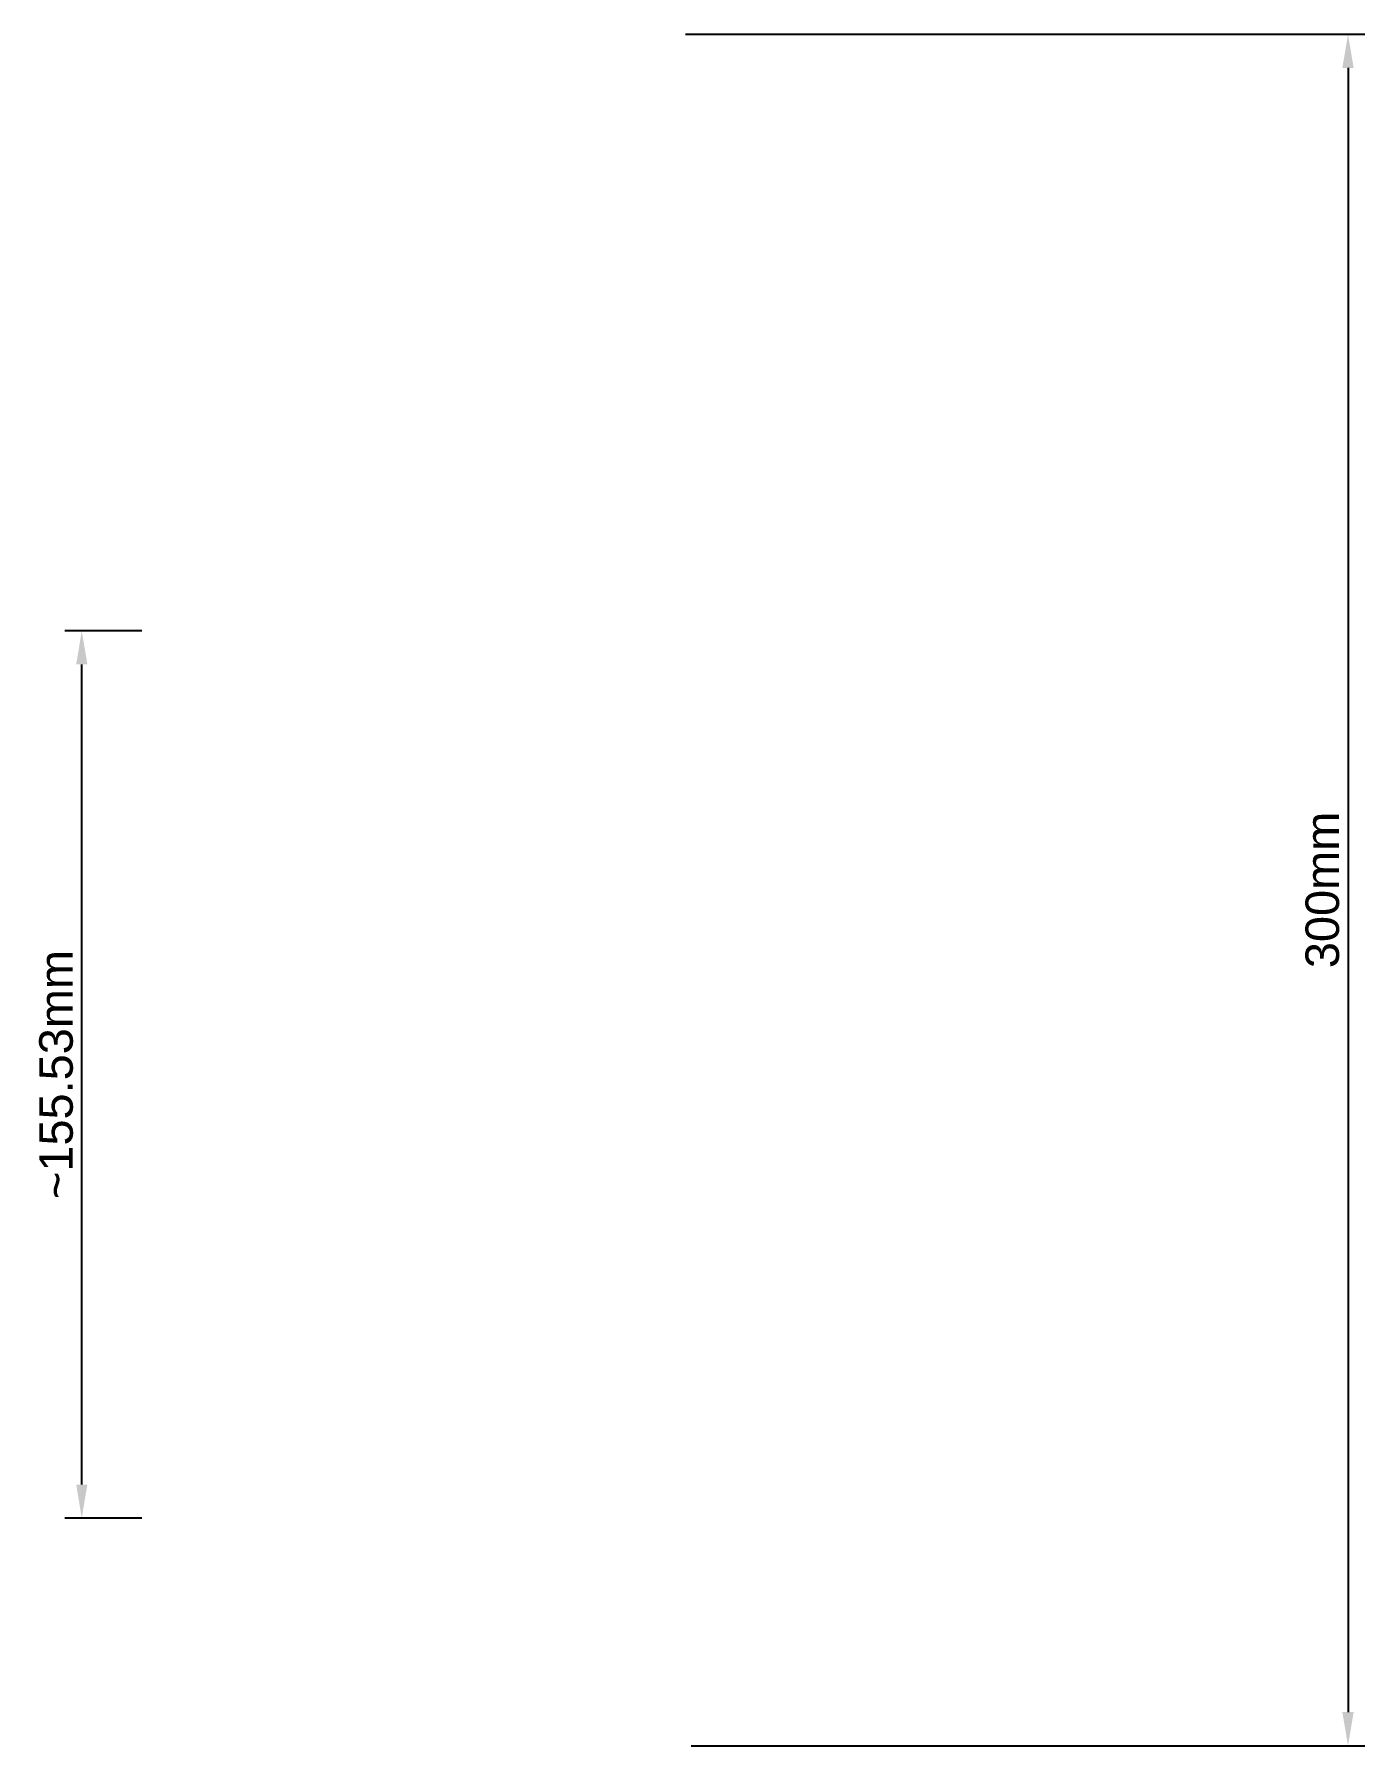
# Paper-space layout 'Presentación4' of a CAD drawing. Header units: millimetres. Extents: x 89 to 188, y 12 to 140.
import ezdxf

# ---------------------------------------------------------------- set-up
doc = ezdxf.new("R2010")
doc.units = ezdxf.units.MM
doc.layers.add('COTAS', color=5, linetype='Continuous', lineweight=5)
doc.styles.get("Standard").update_dxf_attribs({"font": 'arial.ttf'})
doc.dimstyles.new('ISO-25', dxfattribs={"dimtxt": 2.5, "dimasz": 2.5, "dimexe": 1.25, "dimexo": 0.625, "dimtad": 1, "dimtoh": 1, "dimdsep": 46, "dimtxsty": 'Standard', "dimcen": 2.5, "dimadec": 0, "dimazin": 0, "dimtfac": 1, "dimtmove": 0, "dimatfit": 3, "dimfxl": 1, "dimarcsym": 0})

# ---------------------------------------------------------------- blocks, each defined once
blk = doc.blocks.new('*D46')
at = {"layer": 'COTAS', "color": 0, "lineweight": -2, "transparency": 16777216}
for p, q in [((137.61, 139.68), (188.19, 139.68)), ((186.94, 137.18), (186.94, 14.79)), ((138.03, 12.29), (188.19, 12.29))]:
    blk.add_line(p, q, dxfattribs=at)
at = {"layer": 'COTAS', "color": 0, "transparency": 16777216}
for points in [[(186.52, 137.18), (187.36, 137.18), (186.94, 139.68)], [(186.52, 14.79), (187.36, 14.79), (186.94, 12.29)]]:
    blk.add_solid(points, dxfattribs=at)
at = {"layer": 'Defpoints', "color": 0, "transparency": 16777216}
for p in [(136.98, 139.68), (137.41, 12.29), (186.94, 12.29)]:
    blk.add_point(p, dxfattribs=at)
at = {"layer": 'COTAS', "color": 0, "transparency": 16777216, "insert": (185.04, 75.99), "char_height": 2.5, "attachment_point": 5, "rotation": 90}
blk.add_mtext('300mm', dxfattribs=at)
blk = doc.blocks.new('*D47')
at = {"layer": 'COTAS', "color": 0, "lineweight": -2, "transparency": 16777216}
for p, q in [((97.13, 95.28), (91.41, 95.28)), ((92.66, 31.73), (92.66, 92.78)), ((97.13, 29.23), (91.41, 29.23))]:
    blk.add_line(p, q, dxfattribs=at)
at = {"layer": 'COTAS', "color": 0, "transparency": 16777216}
for points in [[(92.25, 92.78), (93.08, 92.78), (92.66, 95.28)], [(92.25, 31.73), (93.08, 31.73), (92.66, 29.23)]]:
    blk.add_solid(points, dxfattribs=at)
at = {"layer": 'Defpoints', "color": 0, "transparency": 16777216}
for p in [(92.66, 95.28), (97.75, 95.28), (97.75, 29.23)]:
    blk.add_point(p, dxfattribs=at)
at = {"layer": 'COTAS', "color": 0, "transparency": 16777216, "insert": (90.76, 62.25), "char_height": 2.5, "attachment_point": 5, "rotation": 90}
blk.add_mtext('~155.53mm', dxfattribs=at)

psp = doc.layouts.new('Presentación4')

# ---------------------------------------------------------------- dimensions: what is measured, and where the dimension line sits
at = {"layer": 'COTAS'}
dim = psp.add_linear_dim(base=(186.9384, 12.2871), p1=(136.9813, 139.6837), p2=(137.406, 12.2871), angle=90, dimstyle='ISO-25', override={"dimlfac": -2.354851, "dimpost": 'mm'}, dxfattribs=at)
dim.commit()
dim.dimension.update_dxf_attribs({"geometry": '*D46', "text_midpoint": (185.0361, 75.9854)})
dim = psp.add_linear_dim(base=(92.6642, 95.2762), p1=(97.7517, 29.2312), p2=(97.7517, 95.2762), angle=90, text='~<>', dimstyle='ISO-25', override={"dimlfac": -2.354851, "dimpost": 'mm'}, dxfattribs=at)
dim.commit()
dim.dimension.update_dxf_attribs({"geometry": '*D47', "text_midpoint": (90.7619, 62.2537)})

doc.saveas('drawing.dxf')
